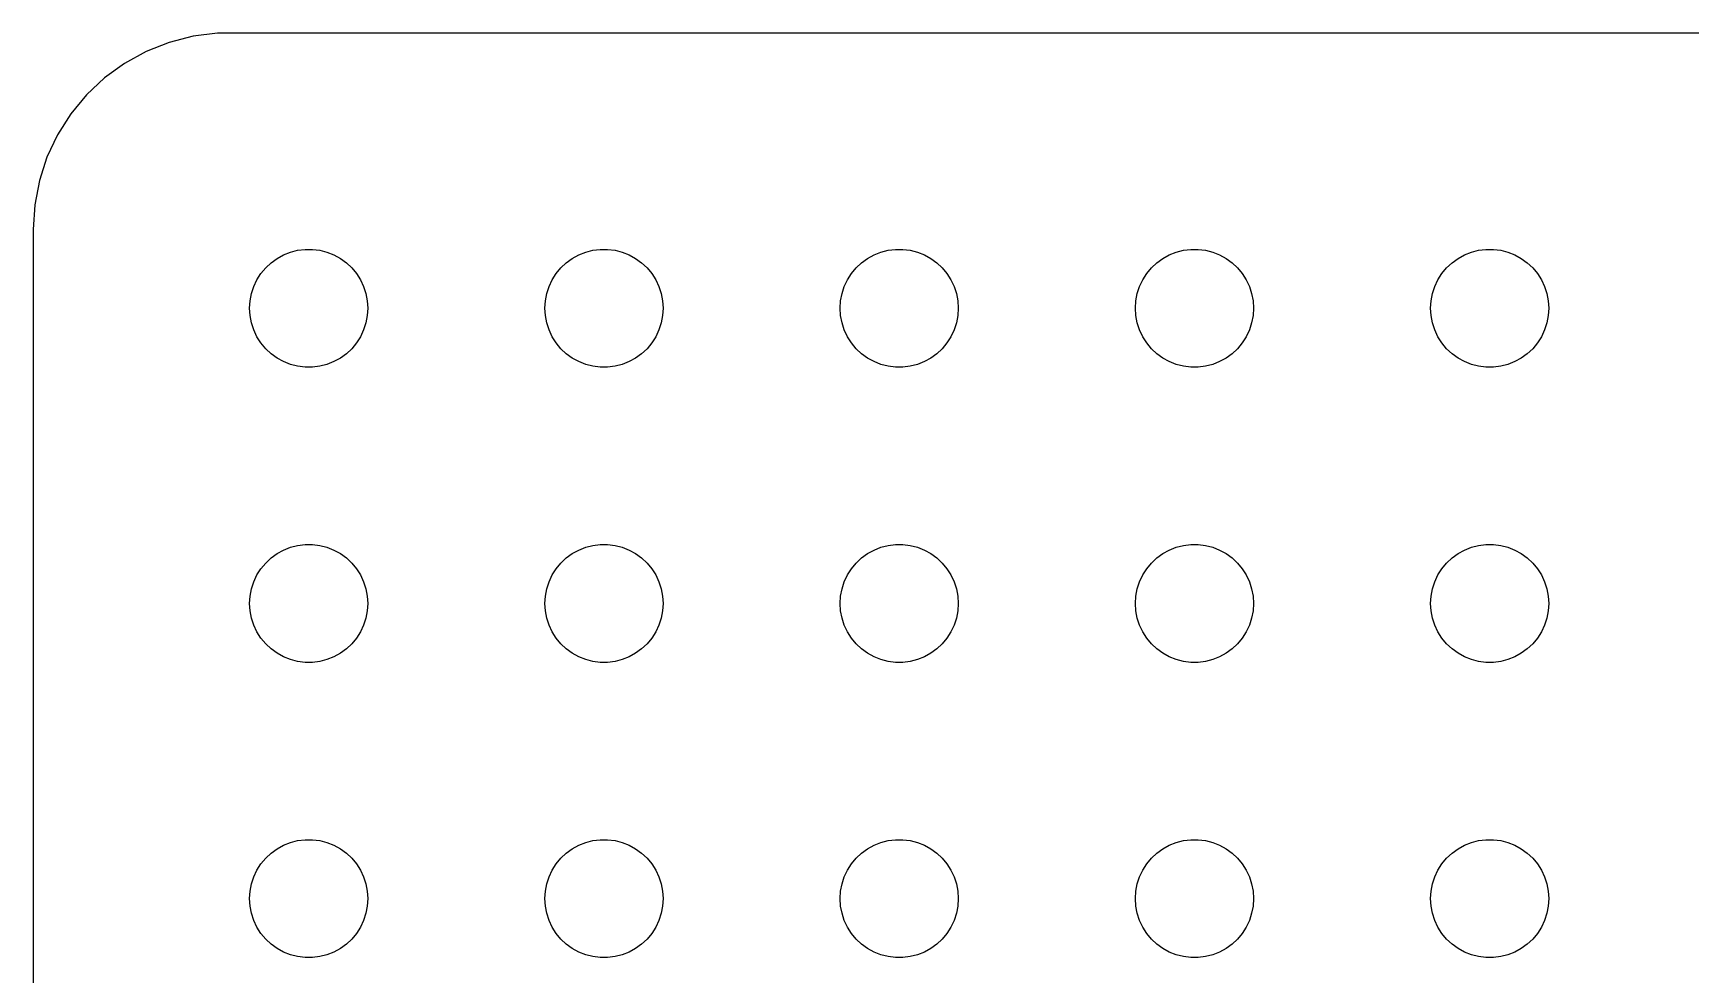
# Model space of a CAD drawing. Header units: metres. Extents: x -44 to 44, y 140 to 346.
# Drawn here: x -44.5 to -2.39, y 214.06 to 237.99 of the extents above; entities that cross this region are included whole.
import ezdxf

# ---------------------------------------------------------------- set-up
doc = ezdxf.new("R2010")
doc.units = ezdxf.units.M

msp = doc.modelspace()

# ---------------------------------------------------------------- linework, layer by layer
for p, q in [((-39.8139, 237.99), (-40.4369, 237.911)), ((39.8139, 237.99), (-39.8139, 237.99)), ((-41.6289, 237.524), (-42.1791, 237.222)), ((-41.0451, 237.755), (-41.6289, 237.524)), ((-40.4369, 237.911), (-41.0451, 237.755)), ((-42.1791, 237.222), (-42.6871, 236.853)), ((-42.6871, 236.853), (-43.1448, 236.423)), ((-43.1448, 236.423), (-43.5451, 235.939)), ((-43.5451, 235.939), (-43.8815, 235.409)), ((-43.8815, 235.409), (-44.1489, 234.841)), ((-44.1489, 234.841), (-44.3429, 234.243)), ((-44.3429, 234.243), (-44.4606, 233.627)), ((-44.4606, 233.627), (-44.5, 233)), ((-44.5, 233), (-44.5, 199)), ((-37.9635, 232.427), (-37.7811, 232.473)), ((-37.7811, 232.473), (-37.5942, 232.497)), ((-37.5942, 232.497), (-37.4058, 232.497)), ((-37.4058, 232.497), (-37.2189, 232.473)), ((-37.2189, 232.473), (-37.0365, 232.427)), ((-30.4635, 232.427), (-30.2811, 232.473)), ((-30.2811, 232.473), (-30.0942, 232.497)), ((-30.0942, 232.497), (-29.9058, 232.497)), ((-29.9058, 232.497), (-29.7189, 232.473)), ((-29.7189, 232.473), (-29.5365, 232.427)), ((-22.9635, 232.427), (-22.7811, 232.473)), ((-22.7811, 232.473), (-22.5942, 232.497)), ((-22.5942, 232.497), (-22.4058, 232.497)), ((-22.4058, 232.497), (-22.2189, 232.473)), ((-22.2189, 232.473), (-22.0365, 232.427)), ((-15.4635, 232.427), (-15.2811, 232.473)), ((-15.2811, 232.473), (-15.0942, 232.497)), ((-15.0942, 232.497), (-14.9058, 232.497)), ((-14.9058, 232.497), (-14.7189, 232.473)), ((-14.7189, 232.473), (-14.5365, 232.427)), ((-7.96352, 232.427), (-7.78107, 232.473)), ((-7.78107, 232.473), (-7.59418, 232.497)), ((-7.59418, 232.497), (-7.40581, 232.497)), ((-7.40581, 232.497), (-7.21892, 232.473)), ((-7.21892, 232.473), (-7.03647, 232.427)), ((-38.7135, 231.882), (-38.5934, 232.027)), ((-38.5934, 232.027), (-38.4561, 232.156)), ((-38.4561, 232.156), (-38.3037, 232.266)), ((-38.3037, 232.266), (-38.1387, 232.357)), ((-38.1387, 232.357), (-37.9635, 232.427)), ((-37.0365, 232.427), (-36.8613, 232.357)), ((-36.8613, 232.357), (-36.6963, 232.266)), ((-36.6963, 232.266), (-36.5439, 232.156)), ((-36.5439, 232.156), (-36.4065, 232.027)), ((-36.4065, 232.027), (-36.2865, 231.882)), ((-31.2135, 231.882), (-31.0934, 232.027)), ((-31.0934, 232.027), (-30.9561, 232.156)), ((-30.9561, 232.156), (-30.8037, 232.266)), ((-30.8037, 232.266), (-30.6387, 232.357)), ((-30.6387, 232.357), (-30.4635, 232.427)), ((-29.5365, 232.427), (-29.3613, 232.357)), ((-29.3613, 232.357), (-29.1963, 232.266)), ((-29.1963, 232.266), (-29.0439, 232.156)), ((-29.0439, 232.156), (-28.9065, 232.027)), ((-28.9065, 232.027), (-28.7865, 231.882)), ((-23.7135, 231.882), (-23.5934, 232.027)), ((-23.5934, 232.027), (-23.4561, 232.156)), ((-23.4561, 232.156), (-23.3037, 232.266)), ((-23.3037, 232.266), (-23.1387, 232.357)), ((-23.1387, 232.357), (-22.9635, 232.427)), ((-22.0365, 232.427), (-21.8613, 232.357)), ((-21.8613, 232.357), (-21.6963, 232.266)), ((-21.6963, 232.266), (-21.5439, 232.156)), ((-21.5439, 232.156), (-21.4065, 232.027)), ((-21.4065, 232.027), (-21.2865, 231.882)), ((-16.2135, 231.882), (-16.0934, 232.027)), ((-16.0934, 232.027), (-15.9561, 232.156)), ((-15.9561, 232.156), (-15.8037, 232.266)), ((-15.8037, 232.266), (-15.6387, 232.357)), ((-15.6387, 232.357), (-15.4635, 232.427)), ((-14.5365, 232.427), (-14.3613, 232.357)), ((-14.3613, 232.357), (-14.1963, 232.266)), ((-14.1963, 232.266), (-14.0439, 232.156)), ((-14.0439, 232.156), (-13.9065, 232.027)), ((-13.9065, 232.027), (-13.7865, 231.882)), ((-8.71352, 231.882), (-8.59344, 232.027)), ((-8.59344, 232.027), (-8.45613, 232.156)), ((-8.45613, 232.156), (-8.30373, 232.266)), ((-8.30373, 232.266), (-8.13866, 232.357)), ((-8.13866, 232.357), (-7.96352, 232.427)), ((-7.03647, 232.427), (-6.86133, 232.357)), ((-6.86133, 232.357), (-6.69626, 232.266)), ((-6.69626, 232.266), (-6.54385, 232.156)), ((-6.54385, 232.156), (-6.40654, 232.027)), ((-6.40654, 232.027), (-6.28647, 231.882)), ((-38.8947, 231.552), (-38.8145, 231.723)), ((-38.8145, 231.723), (-38.7135, 231.882)), ((-36.2865, 231.882), (-36.1855, 231.723)), ((-36.1855, 231.723), (-36.1053, 231.552)), ((-31.3947, 231.552), (-31.3145, 231.723)), ((-31.3145, 231.723), (-31.2135, 231.882)), ((-28.7865, 231.882), (-28.6855, 231.723)), ((-28.6855, 231.723), (-28.6053, 231.552)), ((-23.8947, 231.552), (-23.8145, 231.723)), ((-23.8145, 231.723), (-23.7135, 231.882)), ((-21.2865, 231.882), (-21.1855, 231.723)), ((-21.1855, 231.723), (-21.1053, 231.552)), ((-16.3947, 231.552), (-16.3145, 231.723)), ((-16.3145, 231.723), (-16.2135, 231.882)), ((-13.7865, 231.882), (-13.6855, 231.723)), ((-13.6855, 231.723), (-13.6053, 231.552)), ((-8.89465, 231.552), (-8.81445, 231.723)), ((-8.81445, 231.723), (-8.71352, 231.882)), ((-6.28647, 231.882), (-6.18553, 231.723)), ((-6.18553, 231.723), (-6.10533, 231.552)), ((-39, 231), (-38.9882, 231.188)), ((-38.9882, 231.188), (-38.9529, 231.373)), ((-38.9529, 231.373), (-38.8947, 231.552)), ((-36.1053, 231.552), (-36.0471, 231.373)), ((-36.0471, 231.373), (-36.0118, 231.188)), ((-36.0118, 231.188), (-36, 231)), ((-31.5, 231), (-31.4882, 231.188)), ((-31.4882, 231.188), (-31.4529, 231.373)), ((-31.4529, 231.373), (-31.3947, 231.552)), ((-28.6053, 231.552), (-28.5471, 231.373)), ((-28.5471, 231.373), (-28.5118, 231.188)), ((-28.5118, 231.188), (-28.5, 231)), ((-24, 231), (-23.9882, 231.188)), ((-23.9882, 231.188), (-23.9529, 231.373)), ((-23.9529, 231.373), (-23.8947, 231.552)), ((-21.1053, 231.552), (-21.0471, 231.373)), ((-21.0471, 231.373), (-21.0118, 231.188)), ((-21.0118, 231.188), (-21, 231)), ((-16.5, 231), (-16.4882, 231.188)), ((-16.4882, 231.188), (-16.4529, 231.373)), ((-16.4529, 231.373), (-16.3947, 231.552)), ((-13.6053, 231.552), (-13.5471, 231.373)), ((-13.5471, 231.373), (-13.5118, 231.188)), ((-13.5118, 231.188), (-13.5, 231)), ((-9, 231), (-8.98816, 231.188)), ((-8.98816, 231.188), (-8.95287, 231.373)), ((-8.95287, 231.373), (-8.89465, 231.552)), ((-6.10533, 231.552), (-6.04712, 231.373)), ((-6.04712, 231.373), (-6.01183, 231.188)), ((-6.01183, 231.188), (-6, 231)), ((-38.9882, 230.812), (-39, 231)), ((-38.9529, 230.627), (-38.9882, 230.812)), ((-36.0118, 230.812), (-36.0471, 230.627)), ((-36, 231), (-36.0118, 230.812)), ((-31.4882, 230.812), (-31.5, 231)), ((-31.4529, 230.627), (-31.4882, 230.812)), ((-28.5118, 230.812), (-28.5471, 230.627)), ((-28.5, 231), (-28.5118, 230.812)), ((-23.9882, 230.812), (-24, 231)), ((-23.9529, 230.627), (-23.9882, 230.812)), ((-21.0118, 230.812), (-21.0471, 230.627)), ((-21, 231), (-21.0118, 230.812)), ((-16.4882, 230.812), (-16.5, 231)), ((-16.4529, 230.627), (-16.4882, 230.812)), ((-13.5118, 230.812), (-13.5471, 230.627)), ((-13.5, 231), (-13.5118, 230.812)), ((-8.98816, 230.812), (-9, 231)), ((-8.95287, 230.627), (-8.98816, 230.812)), ((-6.01183, 230.812), (-6.04712, 230.627)), ((-6, 231), (-6.01183, 230.812)), ((-38.8947, 230.448), (-38.9529, 230.627)), ((-38.8145, 230.277), (-38.8947, 230.448)), ((-36.1053, 230.448), (-36.1855, 230.277)), ((-36.0471, 230.627), (-36.1053, 230.448)), ((-31.3947, 230.448), (-31.4529, 230.627)), ((-31.3145, 230.277), (-31.3947, 230.448)), ((-28.6053, 230.448), (-28.6855, 230.277)), ((-28.5471, 230.627), (-28.6053, 230.448)), ((-23.8947, 230.448), (-23.9529, 230.627)), ((-23.8145, 230.277), (-23.8947, 230.448)), ((-21.1053, 230.448), (-21.1855, 230.277)), ((-21.0471, 230.627), (-21.1053, 230.448)), ((-16.3947, 230.448), (-16.4529, 230.627)), ((-16.3145, 230.277), (-16.3947, 230.448)), ((-13.6053, 230.448), (-13.6855, 230.277)), ((-13.5471, 230.627), (-13.6053, 230.448)), ((-8.89465, 230.448), (-8.95287, 230.627)), ((-8.81445, 230.277), (-8.89465, 230.448)), ((-6.10533, 230.448), (-6.18553, 230.277)), ((-6.04712, 230.627), (-6.10533, 230.448)), ((-38.7135, 230.118), (-38.8145, 230.277)), ((-38.5934, 229.973), (-38.7135, 230.118)), ((-38.4561, 229.844), (-38.5934, 229.973)), ((-36.4065, 229.973), (-36.5439, 229.844)), ((-36.2865, 230.118), (-36.4065, 229.973)), ((-36.1855, 230.277), (-36.2865, 230.118)), ((-31.2135, 230.118), (-31.3145, 230.277)), ((-31.0934, 229.973), (-31.2135, 230.118)), ((-30.9561, 229.844), (-31.0934, 229.973)), ((-28.9065, 229.973), (-29.0439, 229.844)), ((-28.7865, 230.118), (-28.9065, 229.973)), ((-28.6855, 230.277), (-28.7865, 230.118)), ((-23.7135, 230.118), (-23.8145, 230.277)), ((-23.5934, 229.973), (-23.7135, 230.118)), ((-23.4561, 229.844), (-23.5934, 229.973)), ((-21.4065, 229.973), (-21.5439, 229.844)), ((-21.2865, 230.118), (-21.4065, 229.973)), ((-21.1855, 230.277), (-21.2865, 230.118)), ((-16.2135, 230.118), (-16.3145, 230.277)), ((-16.0934, 229.973), (-16.2135, 230.118)), ((-15.9561, 229.844), (-16.0934, 229.973)), ((-13.9065, 229.973), (-14.0439, 229.844)), ((-13.7865, 230.118), (-13.9065, 229.973)), ((-13.6855, 230.277), (-13.7865, 230.118)), ((-8.71352, 230.118), (-8.81445, 230.277)), ((-8.59344, 229.973), (-8.71352, 230.118)), ((-8.45613, 229.844), (-8.59344, 229.973)), ((-6.40654, 229.973), (-6.54385, 229.844)), ((-6.28647, 230.118), (-6.40654, 229.973)), ((-6.18553, 230.277), (-6.28647, 230.118)), ((-38.3037, 229.734), (-38.4561, 229.844)), ((-38.1387, 229.643), (-38.3037, 229.734)), ((-37.9635, 229.573), (-38.1387, 229.643)), ((-37.7811, 229.527), (-37.9635, 229.573)), ((-37.5942, 229.503), (-37.7811, 229.527)), ((-37.4058, 229.503), (-37.5942, 229.503)), ((-37.2189, 229.527), (-37.4058, 229.503)), ((-37.0365, 229.573), (-37.2189, 229.527)), ((-36.8613, 229.643), (-37.0365, 229.573)), ((-36.6963, 229.734), (-36.8613, 229.643)), ((-36.5439, 229.844), (-36.6963, 229.734)), ((-30.8037, 229.734), (-30.9561, 229.844)), ((-30.6387, 229.643), (-30.8037, 229.734)), ((-30.4635, 229.573), (-30.6387, 229.643)), ((-30.2811, 229.527), (-30.4635, 229.573)), ((-30.0942, 229.503), (-30.2811, 229.527)), ((-29.9058, 229.503), (-30.0942, 229.503)), ((-29.7189, 229.527), (-29.9058, 229.503)), ((-29.5365, 229.573), (-29.7189, 229.527)), ((-29.3613, 229.643), (-29.5365, 229.573)), ((-29.1963, 229.734), (-29.3613, 229.643)), ((-29.0439, 229.844), (-29.1963, 229.734)), ((-23.3037, 229.734), (-23.4561, 229.844)), ((-23.1387, 229.643), (-23.3037, 229.734)), ((-22.9635, 229.573), (-23.1387, 229.643)), ((-22.7811, 229.527), (-22.9635, 229.573)), ((-22.5942, 229.503), (-22.7811, 229.527)), ((-22.4058, 229.503), (-22.5942, 229.503)), ((-22.2189, 229.527), (-22.4058, 229.503)), ((-22.0365, 229.573), (-22.2189, 229.527)), ((-21.8613, 229.643), (-22.0365, 229.573)), ((-21.6963, 229.734), (-21.8613, 229.643)), ((-21.5439, 229.844), (-21.6963, 229.734)), ((-15.8037, 229.734), (-15.9561, 229.844)), ((-15.6387, 229.643), (-15.8037, 229.734)), ((-15.4635, 229.573), (-15.6387, 229.643)), ((-15.2811, 229.527), (-15.4635, 229.573)), ((-15.0942, 229.503), (-15.2811, 229.527)), ((-14.9058, 229.503), (-15.0942, 229.503)), ((-14.7189, 229.527), (-14.9058, 229.503)), ((-14.5365, 229.573), (-14.7189, 229.527)), ((-14.3613, 229.643), (-14.5365, 229.573)), ((-14.1963, 229.734), (-14.3613, 229.643)), ((-14.0439, 229.844), (-14.1963, 229.734)), ((-8.30373, 229.734), (-8.45613, 229.844)), ((-8.13866, 229.643), (-8.30373, 229.734)), ((-7.96352, 229.573), (-8.13866, 229.643)), ((-7.78107, 229.527), (-7.96352, 229.573)), ((-7.59418, 229.503), (-7.78107, 229.527)), ((-7.40581, 229.503), (-7.59418, 229.503)), ((-7.21892, 229.527), (-7.40581, 229.503)), ((-7.03647, 229.573), (-7.21892, 229.527)), ((-6.86133, 229.643), (-7.03647, 229.573)), ((-6.69626, 229.734), (-6.86133, 229.643)), ((-6.54385, 229.844), (-6.69626, 229.734)), ((-38.1387, 224.857), (-37.9635, 224.927)), ((-37.9635, 224.927), (-37.7811, 224.973)), ((-37.7811, 224.973), (-37.5942, 224.997)), ((-37.5942, 224.997), (-37.4058, 224.997)), ((-37.4058, 224.997), (-37.2189, 224.973)), ((-37.2189, 224.973), (-37.0365, 224.927)), ((-37.0365, 224.927), (-36.8613, 224.857)), ((-30.6387, 224.857), (-30.4635, 224.927)), ((-30.4635, 224.927), (-30.2811, 224.973)), ((-30.2811, 224.973), (-30.0942, 224.997)), ((-30.0942, 224.997), (-29.9058, 224.997)), ((-29.9058, 224.997), (-29.7189, 224.973)), ((-29.7189, 224.973), (-29.5365, 224.927)), ((-29.5365, 224.927), (-29.3613, 224.857)), ((-23.1387, 224.857), (-22.9635, 224.927)), ((-22.9635, 224.927), (-22.7811, 224.973)), ((-22.7811, 224.973), (-22.5942, 224.997)), ((-22.5942, 224.997), (-22.4058, 224.997)), ((-22.4058, 224.997), (-22.2189, 224.973)), ((-22.2189, 224.973), (-22.0365, 224.927)), ((-22.0365, 224.927), (-21.8613, 224.857)), ((-15.6387, 224.857), (-15.4635, 224.927)), ((-15.4635, 224.927), (-15.2811, 224.973)), ((-15.2811, 224.973), (-15.0942, 224.997)), ((-15.0942, 224.997), (-14.9058, 224.997)), ((-14.9058, 224.997), (-14.7189, 224.973)), ((-14.7189, 224.973), (-14.5365, 224.927)), ((-14.5365, 224.927), (-14.3613, 224.857)), ((-8.13866, 224.857), (-7.96352, 224.927)), ((-7.96352, 224.927), (-7.78107, 224.973)), ((-7.78107, 224.973), (-7.59418, 224.997)), ((-7.59418, 224.997), (-7.40581, 224.997)), ((-7.40581, 224.997), (-7.21892, 224.973)), ((-7.21892, 224.973), (-7.03647, 224.927)), ((-7.03647, 224.927), (-6.86133, 224.857)), ((-38.7135, 224.382), (-38.5934, 224.527)), ((-38.5934, 224.527), (-38.4561, 224.656)), ((-38.4561, 224.656), (-38.3037, 224.766)), ((-38.3037, 224.766), (-38.1387, 224.857)), ((-36.8613, 224.857), (-36.6963, 224.766)), ((-36.6963, 224.766), (-36.5439, 224.656)), ((-36.5439, 224.656), (-36.4065, 224.527)), ((-36.4065, 224.527), (-36.2865, 224.382)), ((-31.2135, 224.382), (-31.0934, 224.527)), ((-31.0934, 224.527), (-30.9561, 224.656)), ((-30.9561, 224.656), (-30.8037, 224.766)), ((-30.8037, 224.766), (-30.6387, 224.857)), ((-29.3613, 224.857), (-29.1963, 224.766)), ((-29.1963, 224.766), (-29.0439, 224.656)), ((-29.0439, 224.656), (-28.9065, 224.527)), ((-28.9065, 224.527), (-28.7865, 224.382)), ((-23.7135, 224.382), (-23.5934, 224.527)), ((-23.5934, 224.527), (-23.4561, 224.656)), ((-23.4561, 224.656), (-23.3037, 224.766)), ((-23.3037, 224.766), (-23.1387, 224.857)), ((-21.8613, 224.857), (-21.6963, 224.766)), ((-21.6963, 224.766), (-21.5439, 224.656)), ((-21.5439, 224.656), (-21.4065, 224.527)), ((-21.4065, 224.527), (-21.2865, 224.382)), ((-16.2135, 224.382), (-16.0934, 224.527)), ((-16.0934, 224.527), (-15.9561, 224.656)), ((-15.9561, 224.656), (-15.8037, 224.766)), ((-15.8037, 224.766), (-15.6387, 224.857)), ((-14.3613, 224.857), (-14.1963, 224.766)), ((-14.1963, 224.766), (-14.0439, 224.656)), ((-14.0439, 224.656), (-13.9065, 224.527)), ((-13.9065, 224.527), (-13.7865, 224.382)), ((-8.71352, 224.382), (-8.59344, 224.527)), ((-8.59344, 224.527), (-8.45613, 224.656)), ((-8.45613, 224.656), (-8.30373, 224.766)), ((-8.30373, 224.766), (-8.13866, 224.857)), ((-6.86133, 224.857), (-6.69626, 224.766)), ((-6.69626, 224.766), (-6.54385, 224.656)), ((-6.54385, 224.656), (-6.40654, 224.527)), ((-6.40654, 224.527), (-6.28647, 224.382)), ((-38.9529, 223.873), (-38.8947, 224.052)), ((-38.8947, 224.052), (-38.8145, 224.223)), ((-38.8145, 224.223), (-38.7135, 224.382)), ((-36.2865, 224.382), (-36.1855, 224.223)), ((-36.1855, 224.223), (-36.1053, 224.052)), ((-36.1053, 224.052), (-36.0471, 223.873)), ((-31.4529, 223.873), (-31.3947, 224.052)), ((-31.3947, 224.052), (-31.3145, 224.223)), ((-31.3145, 224.223), (-31.2135, 224.382)), ((-28.7865, 224.382), (-28.6855, 224.223)), ((-28.6855, 224.223), (-28.6053, 224.052)), ((-28.6053, 224.052), (-28.5471, 223.873)), ((-23.9529, 223.873), (-23.8947, 224.052)), ((-23.8947, 224.052), (-23.8145, 224.223)), ((-23.8145, 224.223), (-23.7135, 224.382)), ((-21.2865, 224.382), (-21.1855, 224.223)), ((-21.1855, 224.223), (-21.1053, 224.052)), ((-21.1053, 224.052), (-21.0471, 223.873)), ((-16.4529, 223.873), (-16.3947, 224.052)), ((-16.3947, 224.052), (-16.3145, 224.223)), ((-16.3145, 224.223), (-16.2135, 224.382)), ((-13.7865, 224.382), (-13.6855, 224.223)), ((-13.6855, 224.223), (-13.6053, 224.052)), ((-13.6053, 224.052), (-13.5471, 223.873)), ((-8.95287, 223.873), (-8.89465, 224.052)), ((-8.89465, 224.052), (-8.81445, 224.223)), ((-8.81445, 224.223), (-8.71352, 224.382)), ((-6.28647, 224.382), (-6.18553, 224.223)), ((-6.18553, 224.223), (-6.10533, 224.052)), ((-6.10533, 224.052), (-6.04712, 223.873)), ((-39, 223.5), (-38.9882, 223.688)), ((-38.9882, 223.688), (-38.9529, 223.873)), ((-36.0471, 223.873), (-36.0118, 223.688)), ((-36.0118, 223.688), (-36, 223.5)), ((-31.5, 223.5), (-31.4882, 223.688)), ((-31.4882, 223.688), (-31.4529, 223.873)), ((-28.5471, 223.873), (-28.5118, 223.688)), ((-28.5118, 223.688), (-28.5, 223.5)), ((-24, 223.5), (-23.9882, 223.688)), ((-23.9882, 223.688), (-23.9529, 223.873)), ((-21.0471, 223.873), (-21.0118, 223.688)), ((-21.0118, 223.688), (-21, 223.5)), ((-16.5, 223.5), (-16.4882, 223.688)), ((-16.4882, 223.688), (-16.4529, 223.873)), ((-13.5471, 223.873), (-13.5118, 223.688)), ((-13.5118, 223.688), (-13.5, 223.5)), ((-9, 223.5), (-8.98816, 223.688)), ((-8.98816, 223.688), (-8.95287, 223.873)), ((-6.04712, 223.873), (-6.01183, 223.688)), ((-6.01183, 223.688), (-6, 223.5)), ((-38.9882, 223.312), (-39, 223.5)), ((-38.9529, 223.127), (-38.9882, 223.312)), ((-36.0118, 223.312), (-36.0471, 223.127)), ((-36, 223.5), (-36.0118, 223.312)), ((-31.4882, 223.312), (-31.5, 223.5)), ((-31.4529, 223.127), (-31.4882, 223.312)), ((-28.5118, 223.312), (-28.5471, 223.127)), ((-28.5, 223.5), (-28.5118, 223.312)), ((-23.9882, 223.312), (-24, 223.5)), ((-23.9529, 223.127), (-23.9882, 223.312)), ((-21.0118, 223.312), (-21.0471, 223.127)), ((-21, 223.5), (-21.0118, 223.312)), ((-16.4882, 223.312), (-16.5, 223.5)), ((-16.4529, 223.127), (-16.4882, 223.312)), ((-13.5118, 223.312), (-13.5471, 223.127)), ((-13.5, 223.5), (-13.5118, 223.312)), ((-8.98816, 223.312), (-9, 223.5)), ((-8.95287, 223.127), (-8.98816, 223.312)), ((-6.01183, 223.312), (-6.04712, 223.127)), ((-6, 223.5), (-6.01183, 223.312)), ((-38.8947, 222.948), (-38.9529, 223.127)), ((-38.8145, 222.777), (-38.8947, 222.948)), ((-38.7135, 222.618), (-38.8145, 222.777)), ((-36.1855, 222.777), (-36.2865, 222.618)), ((-36.1053, 222.948), (-36.1855, 222.777)), ((-36.0471, 223.127), (-36.1053, 222.948)), ((-31.3947, 222.948), (-31.4529, 223.127)), ((-31.3145, 222.777), (-31.3947, 222.948)), ((-31.2135, 222.618), (-31.3145, 222.777)), ((-28.6855, 222.777), (-28.7865, 222.618)), ((-28.6053, 222.948), (-28.6855, 222.777)), ((-28.5471, 223.127), (-28.6053, 222.948)), ((-23.8947, 222.948), (-23.9529, 223.127)), ((-23.8145, 222.777), (-23.8947, 222.948)), ((-23.7135, 222.618), (-23.8145, 222.777)), ((-21.1855, 222.777), (-21.2865, 222.618)), ((-21.1053, 222.948), (-21.1855, 222.777)), ((-21.0471, 223.127), (-21.1053, 222.948)), ((-16.3947, 222.948), (-16.4529, 223.127)), ((-16.3145, 222.777), (-16.3947, 222.948)), ((-16.2135, 222.618), (-16.3145, 222.777)), ((-13.6855, 222.777), (-13.7865, 222.618)), ((-13.6053, 222.948), (-13.6855, 222.777)), ((-13.5471, 223.127), (-13.6053, 222.948)), ((-8.89465, 222.948), (-8.95287, 223.127)), ((-8.81445, 222.777), (-8.89465, 222.948)), ((-8.71352, 222.618), (-8.81445, 222.777)), ((-6.18553, 222.777), (-6.28647, 222.618)), ((-6.10533, 222.948), (-6.18553, 222.777)), ((-6.04712, 223.127), (-6.10533, 222.948)), ((-38.5934, 222.473), (-38.7135, 222.618)), ((-38.4561, 222.344), (-38.5934, 222.473)), ((-38.3037, 222.234), (-38.4561, 222.344)), ((-36.5439, 222.344), (-36.6963, 222.234)), ((-36.4065, 222.473), (-36.5439, 222.344)), ((-36.2865, 222.618), (-36.4065, 222.473)), ((-31.0934, 222.473), (-31.2135, 222.618)), ((-30.9561, 222.344), (-31.0934, 222.473)), ((-30.8037, 222.234), (-30.9561, 222.344)), ((-29.0439, 222.344), (-29.1963, 222.234)), ((-28.9065, 222.473), (-29.0439, 222.344)), ((-28.7865, 222.618), (-28.9065, 222.473)), ((-23.5934, 222.473), (-23.7135, 222.618)), ((-23.4561, 222.344), (-23.5934, 222.473)), ((-23.3037, 222.234), (-23.4561, 222.344)), ((-21.5439, 222.344), (-21.6963, 222.234)), ((-21.4065, 222.473), (-21.5439, 222.344)), ((-21.2865, 222.618), (-21.4065, 222.473)), ((-16.0934, 222.473), (-16.2135, 222.618)), ((-15.9561, 222.344), (-16.0934, 222.473)), ((-15.8037, 222.234), (-15.9561, 222.344)), ((-14.0439, 222.344), (-14.1963, 222.234)), ((-13.9065, 222.473), (-14.0439, 222.344)), ((-13.7865, 222.618), (-13.9065, 222.473)), ((-8.59344, 222.473), (-8.71352, 222.618)), ((-8.45613, 222.344), (-8.59344, 222.473)), ((-8.30373, 222.234), (-8.45613, 222.344)), ((-6.54385, 222.344), (-6.69626, 222.234)), ((-6.40654, 222.473), (-6.54385, 222.344)), ((-6.28647, 222.618), (-6.40654, 222.473)), ((-38.1387, 222.143), (-38.3037, 222.234)), ((-37.9635, 222.073), (-38.1387, 222.143)), ((-37.7811, 222.027), (-37.9635, 222.073)), ((-37.5942, 222.003), (-37.7811, 222.027)), ((-37.4058, 222.003), (-37.5942, 222.003)), ((-37.2189, 222.027), (-37.4058, 222.003)), ((-37.0365, 222.073), (-37.2189, 222.027)), ((-36.8613, 222.143), (-37.0365, 222.073)), ((-36.6963, 222.234), (-36.8613, 222.143)), ((-30.6387, 222.143), (-30.8037, 222.234)), ((-30.4635, 222.073), (-30.6387, 222.143)), ((-30.2811, 222.027), (-30.4635, 222.073)), ((-30.0942, 222.003), (-30.2811, 222.027)), ((-29.9058, 222.003), (-30.0942, 222.003)), ((-29.7189, 222.027), (-29.9058, 222.003)), ((-29.5365, 222.073), (-29.7189, 222.027)), ((-29.3613, 222.143), (-29.5365, 222.073)), ((-29.1963, 222.234), (-29.3613, 222.143)), ((-23.1387, 222.143), (-23.3037, 222.234)), ((-22.9635, 222.073), (-23.1387, 222.143)), ((-22.7811, 222.027), (-22.9635, 222.073)), ((-22.5942, 222.003), (-22.7811, 222.027)), ((-22.4058, 222.003), (-22.5942, 222.003)), ((-22.2189, 222.027), (-22.4058, 222.003)), ((-22.0365, 222.073), (-22.2189, 222.027)), ((-21.8613, 222.143), (-22.0365, 222.073)), ((-21.6963, 222.234), (-21.8613, 222.143)), ((-15.6387, 222.143), (-15.8037, 222.234)), ((-15.4635, 222.073), (-15.6387, 222.143)), ((-15.2811, 222.027), (-15.4635, 222.073)), ((-15.0942, 222.003), (-15.2811, 222.027)), ((-14.9058, 222.003), (-15.0942, 222.003)), ((-14.7189, 222.027), (-14.9058, 222.003)), ((-14.5365, 222.073), (-14.7189, 222.027)), ((-14.3613, 222.143), (-14.5365, 222.073)), ((-14.1963, 222.234), (-14.3613, 222.143)), ((-8.13866, 222.143), (-8.30373, 222.234)), ((-7.96352, 222.073), (-8.13866, 222.143)), ((-7.78107, 222.027), (-7.96352, 222.073)), ((-7.59418, 222.003), (-7.78107, 222.027)), ((-7.40581, 222.003), (-7.59418, 222.003)), ((-7.21892, 222.027), (-7.40581, 222.003)), ((-7.03647, 222.073), (-7.21892, 222.027)), ((-6.86133, 222.143), (-7.03647, 222.073)), ((-6.69626, 222.234), (-6.86133, 222.143)), ((-38.3037, 217.266), (-38.1387, 217.357)), ((-38.1387, 217.357), (-37.9635, 217.427)), ((-37.9635, 217.427), (-37.7811, 217.473)), ((-37.7811, 217.473), (-37.5942, 217.497)), ((-37.5942, 217.497), (-37.4058, 217.497)), ((-37.4058, 217.497), (-37.2189, 217.473)), ((-37.2189, 217.473), (-37.0365, 217.427)), ((-37.0365, 217.427), (-36.8613, 217.357)), ((-36.8613, 217.357), (-36.6963, 217.266)), ((-30.8037, 217.266), (-30.6387, 217.357)), ((-30.6387, 217.357), (-30.4635, 217.427)), ((-30.4635, 217.427), (-30.2811, 217.473)), ((-30.2811, 217.473), (-30.0942, 217.497)), ((-30.0942, 217.497), (-29.9058, 217.497)), ((-29.9058, 217.497), (-29.7189, 217.473)), ((-29.7189, 217.473), (-29.5365, 217.427)), ((-29.5365, 217.427), (-29.3613, 217.357)), ((-29.3613, 217.357), (-29.1963, 217.266)), ((-23.3037, 217.266), (-23.1387, 217.357)), ((-23.1387, 217.357), (-22.9635, 217.427)), ((-22.9635, 217.427), (-22.7811, 217.473)), ((-22.7811, 217.473), (-22.5942, 217.497)), ((-22.5942, 217.497), (-22.4058, 217.497)), ((-22.4058, 217.497), (-22.2189, 217.473)), ((-22.2189, 217.473), (-22.0365, 217.427)), ((-22.0365, 217.427), (-21.8613, 217.357)), ((-21.8613, 217.357), (-21.6963, 217.266)), ((-15.8037, 217.266), (-15.6387, 217.357)), ((-15.6387, 217.357), (-15.4635, 217.427)), ((-15.4635, 217.427), (-15.2811, 217.473)), ((-15.2811, 217.473), (-15.0942, 217.497)), ((-15.0942, 217.497), (-14.9058, 217.497)), ((-14.9058, 217.497), (-14.7189, 217.473)), ((-14.7189, 217.473), (-14.5365, 217.427)), ((-14.5365, 217.427), (-14.3613, 217.357)), ((-14.3613, 217.357), (-14.1963, 217.266)), ((-8.30373, 217.266), (-8.13866, 217.357)), ((-8.13866, 217.357), (-7.96352, 217.427)), ((-7.96352, 217.427), (-7.78107, 217.473)), ((-7.78107, 217.473), (-7.59418, 217.497)), ((-7.59418, 217.497), (-7.40581, 217.497)), ((-7.40581, 217.497), (-7.21892, 217.473)), ((-7.21892, 217.473), (-7.03647, 217.427)), ((-7.03647, 217.427), (-6.86133, 217.357)), ((-6.86133, 217.357), (-6.69626, 217.266)), ((-38.8145, 216.723), (-38.7135, 216.882)), ((-38.7135, 216.882), (-38.5934, 217.027)), ((-38.5934, 217.027), (-38.4561, 217.156)), ((-38.4561, 217.156), (-38.3037, 217.266)), ((-36.6963, 217.266), (-36.5439, 217.156)), ((-36.5439, 217.156), (-36.4065, 217.027)), ((-36.4065, 217.027), (-36.2865, 216.882)), ((-36.2865, 216.882), (-36.1855, 216.723)), ((-31.3145, 216.723), (-31.2135, 216.882)), ((-31.2135, 216.882), (-31.0934, 217.027)), ((-31.0934, 217.027), (-30.9561, 217.156)), ((-30.9561, 217.156), (-30.8037, 217.266)), ((-29.1963, 217.266), (-29.0439, 217.156)), ((-29.0439, 217.156), (-28.9065, 217.027)), ((-28.9065, 217.027), (-28.7865, 216.882)), ((-28.7865, 216.882), (-28.6855, 216.723)), ((-23.8145, 216.723), (-23.7135, 216.882)), ((-23.7135, 216.882), (-23.5934, 217.027)), ((-23.5934, 217.027), (-23.4561, 217.156)), ((-23.4561, 217.156), (-23.3037, 217.266)), ((-21.6963, 217.266), (-21.5439, 217.156)), ((-21.5439, 217.156), (-21.4065, 217.027)), ((-21.4065, 217.027), (-21.2865, 216.882)), ((-21.2865, 216.882), (-21.1855, 216.723)), ((-16.3145, 216.723), (-16.2135, 216.882)), ((-16.2135, 216.882), (-16.0934, 217.027)), ((-16.0934, 217.027), (-15.9561, 217.156)), ((-15.9561, 217.156), (-15.8037, 217.266)), ((-14.1963, 217.266), (-14.0439, 217.156)), ((-14.0439, 217.156), (-13.9065, 217.027)), ((-13.9065, 217.027), (-13.7865, 216.882)), ((-13.7865, 216.882), (-13.6855, 216.723)), ((-8.81445, 216.723), (-8.71352, 216.882)), ((-8.71352, 216.882), (-8.59344, 217.027)), ((-8.59344, 217.027), (-8.45613, 217.156)), ((-8.45613, 217.156), (-8.30373, 217.266)), ((-6.69626, 217.266), (-6.54385, 217.156)), ((-6.54385, 217.156), (-6.40654, 217.027)), ((-6.40654, 217.027), (-6.28647, 216.882)), ((-6.28647, 216.882), (-6.18553, 216.723)), ((-38.9529, 216.373), (-38.8947, 216.552)), ((-38.8947, 216.552), (-38.8145, 216.723)), ((-36.1855, 216.723), (-36.1053, 216.552)), ((-36.1053, 216.552), (-36.0471, 216.373)), ((-31.4529, 216.373), (-31.3947, 216.552)), ((-31.3947, 216.552), (-31.3145, 216.723)), ((-28.6855, 216.723), (-28.6053, 216.552)), ((-28.6053, 216.552), (-28.5471, 216.373)), ((-23.9529, 216.373), (-23.8947, 216.552)), ((-23.8947, 216.552), (-23.8145, 216.723)), ((-21.1855, 216.723), (-21.1053, 216.552)), ((-21.1053, 216.552), (-21.0471, 216.373)), ((-16.4529, 216.373), (-16.3947, 216.552)), ((-16.3947, 216.552), (-16.3145, 216.723)), ((-13.6855, 216.723), (-13.6053, 216.552)), ((-13.6053, 216.552), (-13.5471, 216.373)), ((-8.95287, 216.373), (-8.89465, 216.552)), ((-8.89465, 216.552), (-8.81445, 216.723)), ((-6.18553, 216.723), (-6.10533, 216.552)), ((-6.10533, 216.552), (-6.04712, 216.373)), ((-39, 216), (-38.9882, 216.188)), ((-38.9882, 216.188), (-38.9529, 216.373)), ((-36.0471, 216.373), (-36.0118, 216.188)), ((-36.0118, 216.188), (-36, 216)), ((-31.5, 216), (-31.4882, 216.188)), ((-31.4882, 216.188), (-31.4529, 216.373)), ((-28.5471, 216.373), (-28.5118, 216.188)), ((-28.5118, 216.188), (-28.5, 216)), ((-24, 216), (-23.9882, 216.188)), ((-23.9882, 216.188), (-23.9529, 216.373)), ((-21.0471, 216.373), (-21.0118, 216.188)), ((-21.0118, 216.188), (-21, 216)), ((-16.5, 216), (-16.4882, 216.188)), ((-16.4882, 216.188), (-16.4529, 216.373)), ((-13.5471, 216.373), (-13.5118, 216.188)), ((-13.5118, 216.188), (-13.5, 216)), ((-9, 216), (-8.98816, 216.188)), ((-8.98816, 216.188), (-8.95287, 216.373)), ((-6.04712, 216.373), (-6.01183, 216.188)), ((-6.01183, 216.188), (-6, 216)), ((-38.9882, 215.812), (-39, 216)), ((-38.9529, 215.627), (-38.9882, 215.812)), ((-38.8947, 215.448), (-38.9529, 215.627)), ((-36.0471, 215.627), (-36.1053, 215.448)), ((-36.0118, 215.812), (-36.0471, 215.627)), ((-36, 216), (-36.0118, 215.812)), ((-31.4882, 215.812), (-31.5, 216)), ((-31.4529, 215.627), (-31.4882, 215.812)), ((-31.3947, 215.448), (-31.4529, 215.627)), ((-28.5471, 215.627), (-28.6053, 215.448)), ((-28.5118, 215.812), (-28.5471, 215.627)), ((-28.5, 216), (-28.5118, 215.812)), ((-23.9882, 215.812), (-24, 216)), ((-23.9529, 215.627), (-23.9882, 215.812)), ((-23.8947, 215.448), (-23.9529, 215.627)), ((-21.0471, 215.627), (-21.1053, 215.448)), ((-21.0118, 215.812), (-21.0471, 215.627)), ((-21, 216), (-21.0118, 215.812)), ((-16.4882, 215.812), (-16.5, 216)), ((-16.4529, 215.627), (-16.4882, 215.812)), ((-16.3947, 215.448), (-16.4529, 215.627)), ((-13.5471, 215.627), (-13.6053, 215.448)), ((-13.5118, 215.812), (-13.5471, 215.627)), ((-13.5, 216), (-13.5118, 215.812)), ((-8.98816, 215.812), (-9, 216)), ((-8.95287, 215.627), (-8.98816, 215.812)), ((-8.89465, 215.448), (-8.95287, 215.627)), ((-6.04712, 215.627), (-6.10533, 215.448)), ((-6.01183, 215.812), (-6.04712, 215.627)), ((-6, 216), (-6.01183, 215.812)), ((-38.8145, 215.277), (-38.8947, 215.448)), ((-38.7135, 215.118), (-38.8145, 215.277)), ((-36.1855, 215.277), (-36.2865, 215.118)), ((-36.1053, 215.448), (-36.1855, 215.277)), ((-31.3145, 215.277), (-31.3947, 215.448)), ((-31.2135, 215.118), (-31.3145, 215.277)), ((-28.6855, 215.277), (-28.7865, 215.118)), ((-28.6053, 215.448), (-28.6855, 215.277)), ((-23.8145, 215.277), (-23.8947, 215.448)), ((-23.7135, 215.118), (-23.8145, 215.277)), ((-21.1855, 215.277), (-21.2865, 215.118)), ((-21.1053, 215.448), (-21.1855, 215.277)), ((-16.3145, 215.277), (-16.3947, 215.448)), ((-16.2135, 215.118), (-16.3145, 215.277)), ((-13.6855, 215.277), (-13.7865, 215.118)), ((-13.6053, 215.448), (-13.6855, 215.277)), ((-8.81445, 215.277), (-8.89465, 215.448)), ((-8.71352, 215.118), (-8.81445, 215.277)), ((-6.18553, 215.277), (-6.28647, 215.118)), ((-6.10533, 215.448), (-6.18553, 215.277)), ((-38.5934, 214.973), (-38.7135, 215.118)), ((-38.4561, 214.844), (-38.5934, 214.973)), ((-38.3037, 214.734), (-38.4561, 214.844)), ((-36.5439, 214.844), (-36.6963, 214.734)), ((-36.4065, 214.973), (-36.5439, 214.844)), ((-36.2865, 215.118), (-36.4065, 214.973)), ((-31.0934, 214.973), (-31.2135, 215.118)), ((-30.9561, 214.844), (-31.0934, 214.973)), ((-30.8037, 214.734), (-30.9561, 214.844)), ((-29.0439, 214.844), (-29.1963, 214.734)), ((-28.9065, 214.973), (-29.0439, 214.844)), ((-28.7865, 215.118), (-28.9065, 214.973)), ((-23.5934, 214.973), (-23.7135, 215.118)), ((-23.4561, 214.844), (-23.5934, 214.973)), ((-23.3037, 214.734), (-23.4561, 214.844)), ((-21.5439, 214.844), (-21.6963, 214.734)), ((-21.4065, 214.973), (-21.5439, 214.844)), ((-21.2865, 215.118), (-21.4065, 214.973)), ((-16.0934, 214.973), (-16.2135, 215.118)), ((-15.9561, 214.844), (-16.0934, 214.973)), ((-15.8037, 214.734), (-15.9561, 214.844)), ((-14.0439, 214.844), (-14.1963, 214.734)), ((-13.9065, 214.973), (-14.0439, 214.844)), ((-13.7865, 215.118), (-13.9065, 214.973)), ((-8.59344, 214.973), (-8.71352, 215.118)), ((-8.45613, 214.844), (-8.59344, 214.973)), ((-8.30373, 214.734), (-8.45613, 214.844)), ((-6.54385, 214.844), (-6.69626, 214.734)), ((-6.40654, 214.973), (-6.54385, 214.844)), ((-6.28647, 215.118), (-6.40654, 214.973)), ((-38.1387, 214.643), (-38.3037, 214.734)), ((-37.9635, 214.573), (-38.1387, 214.643)), ((-37.7811, 214.527), (-37.9635, 214.573)), ((-37.5942, 214.503), (-37.7811, 214.527)), ((-37.4058, 214.503), (-37.5942, 214.503)), ((-37.2189, 214.527), (-37.4058, 214.503)), ((-37.0365, 214.573), (-37.2189, 214.527)), ((-36.8613, 214.643), (-37.0365, 214.573)), ((-36.6963, 214.734), (-36.8613, 214.643)), ((-30.6387, 214.643), (-30.8037, 214.734)), ((-30.4635, 214.573), (-30.6387, 214.643)), ((-30.2811, 214.527), (-30.4635, 214.573)), ((-30.0942, 214.503), (-30.2811, 214.527)), ((-29.9058, 214.503), (-30.0942, 214.503)), ((-29.7189, 214.527), (-29.9058, 214.503)), ((-29.5365, 214.573), (-29.7189, 214.527)), ((-29.3613, 214.643), (-29.5365, 214.573)), ((-29.1963, 214.734), (-29.3613, 214.643)), ((-23.1387, 214.643), (-23.3037, 214.734)), ((-22.9635, 214.573), (-23.1387, 214.643)), ((-22.7811, 214.527), (-22.9635, 214.573)), ((-22.5942, 214.503), (-22.7811, 214.527)), ((-22.4058, 214.503), (-22.5942, 214.503)), ((-22.2189, 214.527), (-22.4058, 214.503)), ((-22.0365, 214.573), (-22.2189, 214.527)), ((-21.8613, 214.643), (-22.0365, 214.573)), ((-21.6963, 214.734), (-21.8613, 214.643)), ((-15.6387, 214.643), (-15.8037, 214.734)), ((-15.4635, 214.573), (-15.6387, 214.643)), ((-15.2811, 214.527), (-15.4635, 214.573)), ((-15.0942, 214.503), (-15.2811, 214.527)), ((-14.9058, 214.503), (-15.0942, 214.503)), ((-14.7189, 214.527), (-14.9058, 214.503)), ((-14.5365, 214.573), (-14.7189, 214.527)), ((-14.3613, 214.643), (-14.5365, 214.573)), ((-14.1963, 214.734), (-14.3613, 214.643)), ((-8.13866, 214.643), (-8.30373, 214.734)), ((-7.96352, 214.573), (-8.13866, 214.643)), ((-7.78107, 214.527), (-7.96352, 214.573)), ((-7.59418, 214.503), (-7.78107, 214.527)), ((-7.40581, 214.503), (-7.59418, 214.503)), ((-7.21892, 214.527), (-7.40581, 214.503)), ((-7.03647, 214.573), (-7.21892, 214.527)), ((-6.86133, 214.643), (-7.03647, 214.573)), ((-6.69626, 214.734), (-6.86133, 214.643))]:
    msp.add_line(p, q)

doc.saveas('drawing.dxf')
